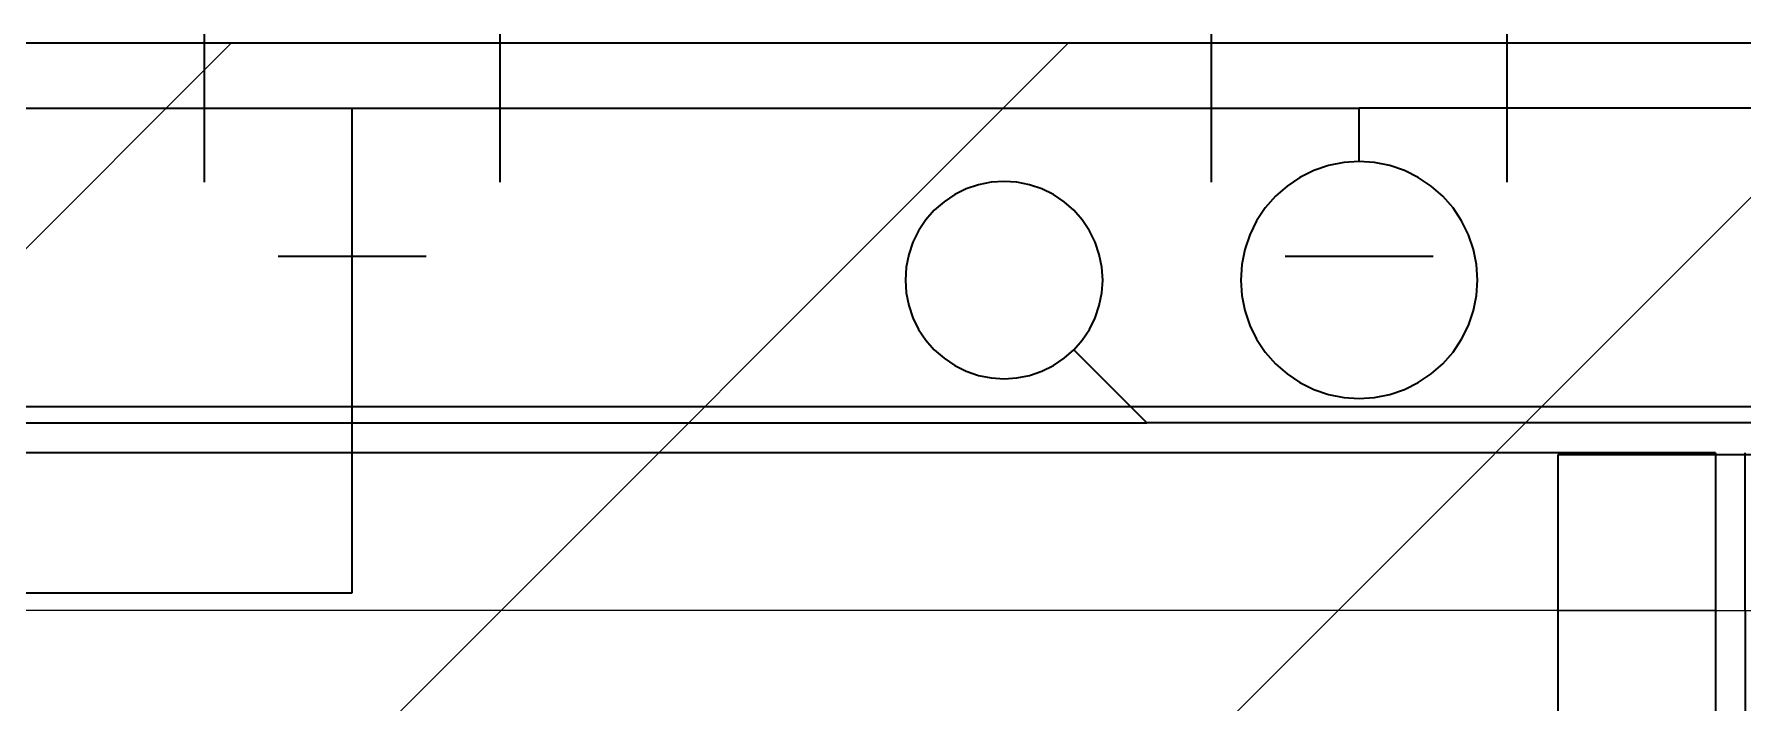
# Model space of a CAD drawing. Extents: x 0 to 756, y -25 to 420.
# Drawn here: x 358.36 to 367.02, y 298.67 to 302.06 of the extents above; entities that cross this region are included whole.
import ezdxf
from ezdxf.lldxf.tags import DXFTag

# ---------------------------------------------------------------- set-up
doc = ezdxf.new("R2010")
doc.units = 0
doc.layers.get('0').update_dxf_attribs({"lineweight": 25})
doc.layers.add('A_Innenwand', color=7, linetype='Continuous', lineweight=25)
doc.layers.add('S_Einrichtung', color=7, linetype='Continuous', lineweight=35)
for name, color, linetype, lineweight, true_color in [('L_Abluft', 2, 'Continuous', 35, 0xffff00), ('S_Kaltwasser', 3, 'Continuous', 35, 0x00ff00), ('S_Schmutzwasser', 7, 'Continuous', 35, 0x808040), ('S_Warmwasser', 1, 'fein_strichliert', 35, 0xff0000)]:
    doc.layers.add(name, color=color, linetype=linetype, lineweight=lineweight, true_color=true_color)
tags = doc.linetypes.add('fein_strichliert', pattern=[4, 1, -2, 1]).pattern_tags.tags
tags[8:9] = [DXFTag(74, 4), DXFTag(75, 0), DXFTag(340, '0'), DXFTag(46, 0.0), DXFTag(50, 0.0), DXFTag(44, 0.0), DXFTag(45, 0.0)]
tags[6:7] = [DXFTag(74, 4), DXFTag(75, 0), DXFTag(340, '0'), DXFTag(46, 0.0), DXFTag(50, 0.0), DXFTag(44, 0.0), DXFTag(45, 0.0)]
tags[4:5] = [DXFTag(74, 4), DXFTag(75, 0), DXFTag(340, '0'), DXFTag(46, 0.0), DXFTag(50, 0.0), DXFTag(44, 0.0), DXFTag(45, 0.0)]
tags = doc.linetypes.add('STRICHPUNKT2', pattern=[12.7, 6.35, -3.175, 0, -3.175]).pattern_tags.tags
tags[10:11] = [DXFTag(74, 4), DXFTag(75, 0), DXFTag(340, '0'), DXFTag(46, 0.0), DXFTag(50, 0.0), DXFTag(44, 0.0), DXFTag(45, 0.0)]
tags[8:9] = [DXFTag(74, 4), DXFTag(75, 0), DXFTag(340, '0'), DXFTag(46, 0.0), DXFTag(50, 0.0), DXFTag(44, 0.0), DXFTag(45, 0.0)]
tags[6:7] = [DXFTag(74, 4), DXFTag(75, 0), DXFTag(340, '0'), DXFTag(46, 0.0), DXFTag(50, 0.0), DXFTag(44, 0.0), DXFTag(45, 0.0)]
tags[4:5] = [DXFTag(74, 4), DXFTag(75, 0), DXFTag(340, '0'), DXFTag(46, 0.0), DXFTag(50, 0.0), DXFTag(44, 0.0), DXFTag(45, 0.0)]

# ---------------------------------------------------------------- blocks, each defined once
blk = doc.blocks.new('Wand-A01I5XLBIE', base_point=(280.2792, 298.0134))
at = {"color": 0, "linetype": 'ByBlock', "lineweight": -2, "ltscale": 0.25}
blk.add_line((296.2792, 302.0134), (387.2792, 302.0134), dxfattribs=at)
at = {"color": 0, "lineweight": -2}
for p, q in [((355.361, 298.0134), (359.361, 302.0134)), ((359.6036, 298.0134), (363.6036, 302.0134)), ((363.8463, 298.0134), (367.8463, 302.0134))]:
    blk.add_line(p, q, dxfattribs=at)
blk = doc.blocks.new('Wickelfalzrohr-A01I5XLZIE', base_point=(306.886, 298.3383))
at = {"color": 0, "linetype": 'ByBlock', "lineweight": -2, "ltscale": 0.35}
for p, q in [((366.8859, 299.9383), (306.8859, 299.9383)), ((366.8859, 299.9383), (366.8859, 299.4697)), ((366.8859, 299.4697), (366.8859, 298.8069)), ((366.8859, 298.8069), (366.8859, 298.3383))]:
    blk.add_line(p, q, dxfattribs=at)
at = {"color": 0, "linetype": 'STRICHPUNKT2', "lineweight": 25, "ltscale": 0.25}
blk.add_line((366.8859, 299.1383), (306.8859, 299.1383), dxfattribs=at)
blk = doc.blocks.new('Steckverbinder-A01I5XM3IE', base_point=(366.0859, 298.3383))
at = {"color": 0, "linetype": 'ByBlock', "lineweight": -2, "ltscale": 0.35}
for p, q in [((367.9859, 299.9283), (366.0859, 299.9283)), ((366.0859, 299.9283), (366.0859, 299.4655)), ((367.0359, 299.911), (367.0359, 299.9383)), ((367.0359, 299.8311), (367.0359, 299.911)), ((367.9859, 299.9283), (367.9859, 299.4655)), ((367.0359, 299.704), (367.0359, 299.8311)), ((367.0359, 299.5383), (367.0359, 299.704)), ((367.0359, 299.3454), (367.0359, 299.5383)), ((366.0859, 299.4655), (366.0859, 298.8111)), ((367.9859, 299.4655), (367.9859, 298.8111)), ((367.0359, 299.1383), (367.0359, 299.3454)), ((367.0359, 299.1383), (367.0359, 298.9312)), ((367.0359, 298.9312), (367.0359, 298.7383)), ((366.0859, 298.8111), (366.0859, 298.3483)), ((367.9859, 298.8111), (367.9859, 298.3483)), ((367.0359, 298.7383), (367.0359, 298.5726)), ((367.0359, 298.5726), (367.0359, 298.4455)), ((367.0359, 298.4455), (367.0359, 298.3656)), ((366.0859, 298.3483), (367.9859, 298.3483)), ((367.0359, 298.3656), (367.0359, 298.3383))]:
    blk.add_line(p, q, dxfattribs=at)
at = {"color": 0, "linetype": 'STRICHPUNKT2', "lineweight": 25, "ltscale": 0.25}
blk.add_line((366.0859, 299.1383), (367.9859, 299.1383), dxfattribs=at)
blk = doc.blocks.new('Waschmaschine-A01I5XN7IE', base_point=(357.2792, 302.0134))
at = {"color": 0, "lineweight": -2}
blk.add_line((369.2792, 302.0134), (357.2792, 302.0134), dxfattribs=at)
blk = doc.blocks.new('Anschluss-Element-A01I5XN9IE', base_point=(364.4792, 300.2133))
at = {"color": 0, "lineweight": -2}
for p, q in [((364.8496, 301.3677), (364.7792, 301.333)), ((364.9239, 301.3929), (364.8496, 301.3677)), ((365.0009, 301.4082), (364.9239, 301.3929)), ((365.0792, 301.4134), (365.0009, 301.4082)), ((365.1575, 301.4082), (365.0792, 301.4134)), ((365.2345, 301.3929), (365.1575, 301.4082)), ((365.3088, 301.3677), (365.2345, 301.3929)), ((365.3792, 301.333), (365.3088, 301.3677)), ((364.7139, 301.2894), (364.6549, 301.2376)), ((364.7792, 301.333), (364.7139, 301.2894)), ((365.4445, 301.2894), (365.3792, 301.333)), ((365.5035, 301.2376), (365.4445, 301.2894)), ((364.6549, 301.2376), (364.6032, 301.1786)), ((365.5552, 301.1786), (365.5035, 301.2376)), ((364.5596, 301.1134), (364.5249, 301.043)), ((364.6032, 301.1786), (364.5596, 301.1134)), ((365.5988, 301.1134), (365.5552, 301.1786)), ((365.6335, 301.043), (365.5988, 301.1134)), ((364.5249, 301.043), (364.4996, 300.9686)), ((365.6588, 300.9686), (365.6335, 301.043)), ((364.4996, 300.9686), (364.4843, 300.8917)), ((365.6741, 300.8917), (365.6588, 300.9686)), ((364.4843, 300.8917), (364.4792, 300.8134)), ((365.6792, 300.8134), (365.6741, 300.8917)), ((364.4792, 300.8134), (364.4843, 300.735)), ((365.6741, 300.735), (365.6792, 300.8134)), ((364.4843, 300.735), (364.4996, 300.6581)), ((365.6588, 300.6581), (365.6741, 300.735)), ((364.4996, 300.6581), (364.5249, 300.5837)), ((364.5249, 300.5837), (364.5596, 300.5134)), ((365.5988, 300.5134), (365.6335, 300.5837)), ((365.6335, 300.5837), (365.6588, 300.6581)), ((364.5596, 300.5134), (364.6032, 300.4481)), ((365.5552, 300.4481), (365.5988, 300.5134)), ((364.6032, 300.4481), (364.6549, 300.3891)), ((365.5035, 300.3891), (365.5552, 300.4481)), ((364.6549, 300.3891), (364.7139, 300.3373)), ((364.7139, 300.3373), (364.7792, 300.2937)), ((365.3792, 300.2937), (365.4445, 300.3373)), ((365.4445, 300.3373), (365.5035, 300.3891)), ((364.7792, 300.2937), (364.8496, 300.259)), ((364.8496, 300.259), (364.9239, 300.2338)), ((364.9239, 300.2338), (365.0009, 300.2185)), ((365.1575, 300.2185), (365.2345, 300.2338)), ((365.2345, 300.2338), (365.3088, 300.259)), ((365.3088, 300.259), (365.3792, 300.2937)), ((365.0009, 300.2185), (365.0792, 300.2134)), ((365.0792, 300.2134), (365.1575, 300.2185))]:
    blk.add_line(p, q, dxfattribs=at)
blk = doc.blocks.new('Anschluss-Element-A01I5XNBIE', base_point=(362.7792, 300.3134))
at = {"color": 0, "lineweight": -2}
for p, q in [((363.0879, 301.2753), (363.0292, 301.2464)), ((363.1498, 301.2963), (363.0879, 301.2753)), ((363.2139, 301.3091), (363.1498, 301.2963)), ((363.2792, 301.3134), (363.2139, 301.3091)), ((363.3445, 301.3091), (363.2792, 301.3134)), ((363.4086, 301.2963), (363.3445, 301.3091)), ((363.4705, 301.2753), (363.4086, 301.2963)), ((363.5292, 301.2464), (363.4705, 301.2753)), ((362.9748, 301.21), (362.9256, 301.1669)), ((363.0292, 301.2464), (362.9748, 301.21)), ((363.5836, 301.21), (363.5292, 301.2464)), ((363.6328, 301.1669), (363.5836, 301.21)), ((362.8825, 301.1177), (362.8462, 301.0634)), ((362.9256, 301.1669), (362.8825, 301.1177)), ((363.6759, 301.1177), (363.6328, 301.1669)), ((363.7122, 301.0634), (363.6759, 301.1177)), ((362.8462, 301.0634), (362.8173, 301.0047)), ((363.7411, 301.0047), (363.7122, 301.0634)), ((362.7962, 300.9428), (362.7835, 300.8786)), ((362.8173, 301.0047), (362.7962, 300.9428)), ((363.7622, 300.9428), (363.7411, 301.0047)), ((363.7749, 300.8786), (363.7622, 300.9428)), ((362.7835, 300.8786), (362.7792, 300.8134)), ((363.7792, 300.8134), (363.7749, 300.8786)), ((362.7792, 300.8134), (362.7835, 300.7481)), ((362.7835, 300.7481), (362.7962, 300.6839)), ((363.7622, 300.6839), (363.7749, 300.7481)), ((363.7749, 300.7481), (363.7792, 300.8134)), ((362.7962, 300.6839), (362.8173, 300.622)), ((363.7411, 300.622), (363.7622, 300.6839)), ((362.8173, 300.622), (362.8462, 300.5634)), ((363.7122, 300.5634), (363.7411, 300.622)), ((362.8462, 300.5634), (362.8825, 300.509)), ((362.8825, 300.509), (362.9256, 300.4598)), ((363.6328, 300.4598), (363.6759, 300.509)), ((363.6759, 300.509), (363.7122, 300.5634)), ((362.9256, 300.4598), (362.9748, 300.4167)), ((362.9748, 300.4167), (363.0292, 300.3803)), ((363.5292, 300.3803), (363.5836, 300.4167)), ((363.5836, 300.4167), (363.6328, 300.4598)), ((363.0292, 300.3803), (363.0879, 300.3514)), ((363.0879, 300.3514), (363.1498, 300.3304)), ((363.1498, 300.3304), (363.2139, 300.3176)), ((363.2139, 300.3176), (363.2792, 300.3134)), ((363.2792, 300.3134), (363.3445, 300.3176)), ((363.3445, 300.3176), (363.4086, 300.3304)), ((363.4086, 300.3304), (363.4705, 300.3514)), ((363.4705, 300.3514), (363.5292, 300.3803))]:
    blk.add_line(p, q, dxfattribs=at)
blk = doc.blocks.new('Abwasserleitung-A01I5XORIE', base_point=(351.6328, 300.0902))
at = {"color": 0, "linetype": 'ByBlock', "lineweight": -2, "ltscale": 0.35}
blk.add_line((352.0023, 300.0902), (364.0023, 300.0902), dxfattribs=at)
blk = doc.blocks.new('Abwasserleitung-A01I5XOTIE', base_point=(364.0023, 297.23))
at = {"color": 0, "linetype": 'ByBlock', "lineweight": -2, "ltscale": 0.35}
blk.add_line((386.808, 300.0902), (364.0023, 300.0902), dxfattribs=at)
blk = doc.blocks.new('Abwasserleitung-A01I5XOVIE', base_point=(363.6328, 300.0902))
at = {"color": 0, "linetype": 'ByBlock', "lineweight": -2, "ltscale": 0.35}
blk.add_line((364.0023, 300.0902), (363.6328, 300.4598), dxfattribs=at)
blk = doc.blocks.new('Distributor Abwasserleitung-A01I5XOXIE', base_point=(363.2068, 299.7152))
at = {"color": 0, "lineweight": 13}
blk.add_line((364.0023, 300.0902), (364.0023, 300.0902), dxfattribs=at)
blk = doc.blocks.new('Verbundrohr (Stange)-A01I5XQDIE', base_point=(356.5748, 299.2286))
at = {"color": 0, "linetype": 'ByBlock', "lineweight": -2, "ltscale": 0.35}
for p, q in [((359.9748, 299.2287), (359.9748, 301.6841)), ((356.5748, 299.2287), (359.9748, 299.2287))]:
    blk.add_line(p, q, dxfattribs=at)
blk = doc.blocks.new('T-Stück-A01I5XQFIE', base_point=(359.2248, 300.9341))
at = {"color": 0, "lineweight": -2}
for p, q in [((359.2248, 302.0591), (359.2248, 301.3091)), ((360.7248, 301.3091), (360.7248, 302.0591)), ((359.5998, 300.9341), (360.3498, 300.9341))]:
    blk.add_line(p, q, dxfattribs=at)
blk = doc.blocks.new('Verbundrohr (Stange)-A01I5XQHIE', base_point=(365.0792, 301.4134))
at = {"color": 0, "linetype": 'ByBlock', "lineweight": -2, "ltscale": 0.35}
blk.add_line((365.0792, 301.4134), (365.0792, 301.6841), dxfattribs=at)
blk = doc.blocks.new('Verbundrohr (Stange)-A01I5XQJIE', base_point=(359.9748, 301.6841))
at = {"color": 0, "linetype": 'ByBlock', "lineweight": -2, "ltscale": 0.35}
blk.add_line((359.9748, 301.6841), (365.0792, 301.6841), dxfattribs=at)
blk = doc.blocks.new('T-Stück-A01I5XQLIE', base_point=(364.3292, 300.9341))
at = {"color": 0, "lineweight": -2}
for p, q in [((364.3292, 302.0591), (364.3292, 301.3091)), ((365.8292, 301.3091), (365.8292, 302.0591)), ((364.7042, 300.9341), (365.4542, 300.9341))]:
    blk.add_line(p, q, dxfattribs=at)
blk = doc.blocks.new('Verbundrohr (Stange)-A01I5XRHIE', base_point=(365.0792, 301.6841))
at = {"color": 0, "linetype": 'ByBlock', "lineweight": -2, "ltscale": 0.35}
blk.add_line((386.9408, 301.6841), (365.0792, 301.6841), dxfattribs=at)
blk = doc.blocks.new('Verbundrohr (Stange)-A01I5XRXIE', base_point=(356.7299, 301.6841))
at = {"color": 0, "linetype": 'ByBlock', "lineweight": -2, "ltscale": 0.35}
blk.add_line((356.7299, 301.6841), (359.9748, 301.6841), dxfattribs=at)
blk = doc.blocks.new('Verbundrohr (Stange)-A01I5XSFIE', base_point=(352.9148, 300.1724))
at = {"color": 0, "linetype": 'ByBlock', "lineweight": -2, "ltscale": 0.35}
blk.add_line((352.9148, 300.1724), (389.9706, 300.1724), dxfattribs=at)

msp = doc.modelspace()

# ---------------------------------------------------------------- block references
at = {"layer": 'A_Innenwand', "ltscale": 0.25}
msp.add_blockref('Wand-A01I5XLBIE', (280.2792, 298.0134), dxfattribs=at)
at = {"layer": 'L_Abluft', "ltscale": 0.35}
for name, p in [('Wickelfalzrohr-A01I5XLZIE', (306.886, 298.3383)), ('Steckverbinder-A01I5XM3IE', (366.0859, 298.3383))]:
    msp.add_blockref(name, p, dxfattribs=at)
at = {"layer": 'S_Einrichtung', "linetype": 'Continuous', "ltscale": 0.35}
msp.add_blockref('Waschmaschine-A01I5XN7IE', (357.2792, 302.0134), dxfattribs=at)
at = {"layer": 'S_Kaltwasser', "ltscale": 0.35}
for name, p in [('T-Stück-A01I5XQFIE', (359.2248, 300.9341)), ('T-Stück-A01I5XQLIE', (364.3292, 300.9341)), ('Verbundrohr (Stange)-A01I5XQDIE', (356.5748, 299.2286)), ('Verbundrohr (Stange)-A01I5XRXIE', (356.7299, 301.6841)), ('Verbundrohr (Stange)-A01I5XQJIE', (359.9748, 301.6841)), ('Verbundrohr (Stange)-A01I5XQHIE', (365.0792, 301.4134)), ('Verbundrohr (Stange)-A01I5XRHIE', (365.0792, 301.6841)), ('Anschluss-Element-A01I5XN9IE', (364.4792, 300.2133))]:
    msp.add_blockref(name, p, dxfattribs=at)
at = {"layer": 'S_Schmutzwasser', "ltscale": 0.35}
for name, p in [('Anschluss-Element-A01I5XNBIE', (362.7792, 300.3134)), ('Abwasserleitung-A01I5XORIE', (351.6328, 300.0902)), ('Abwasserleitung-A01I5XOVIE', (363.6328, 300.0902)), ('Abwasserleitung-A01I5XOTIE', (364.0023, 297.23)), ('Distributor Abwasserleitung-A01I5XOXIE', (363.2068, 299.7152))]:
    msp.add_blockref(name, p, dxfattribs=at)
at = {"layer": 'S_Warmwasser', "ltscale": 0.35}
msp.add_blockref('Verbundrohr (Stange)-A01I5XSFIE', (352.9148, 300.1724), dxfattribs=at)

doc.saveas('drawing.dxf')
